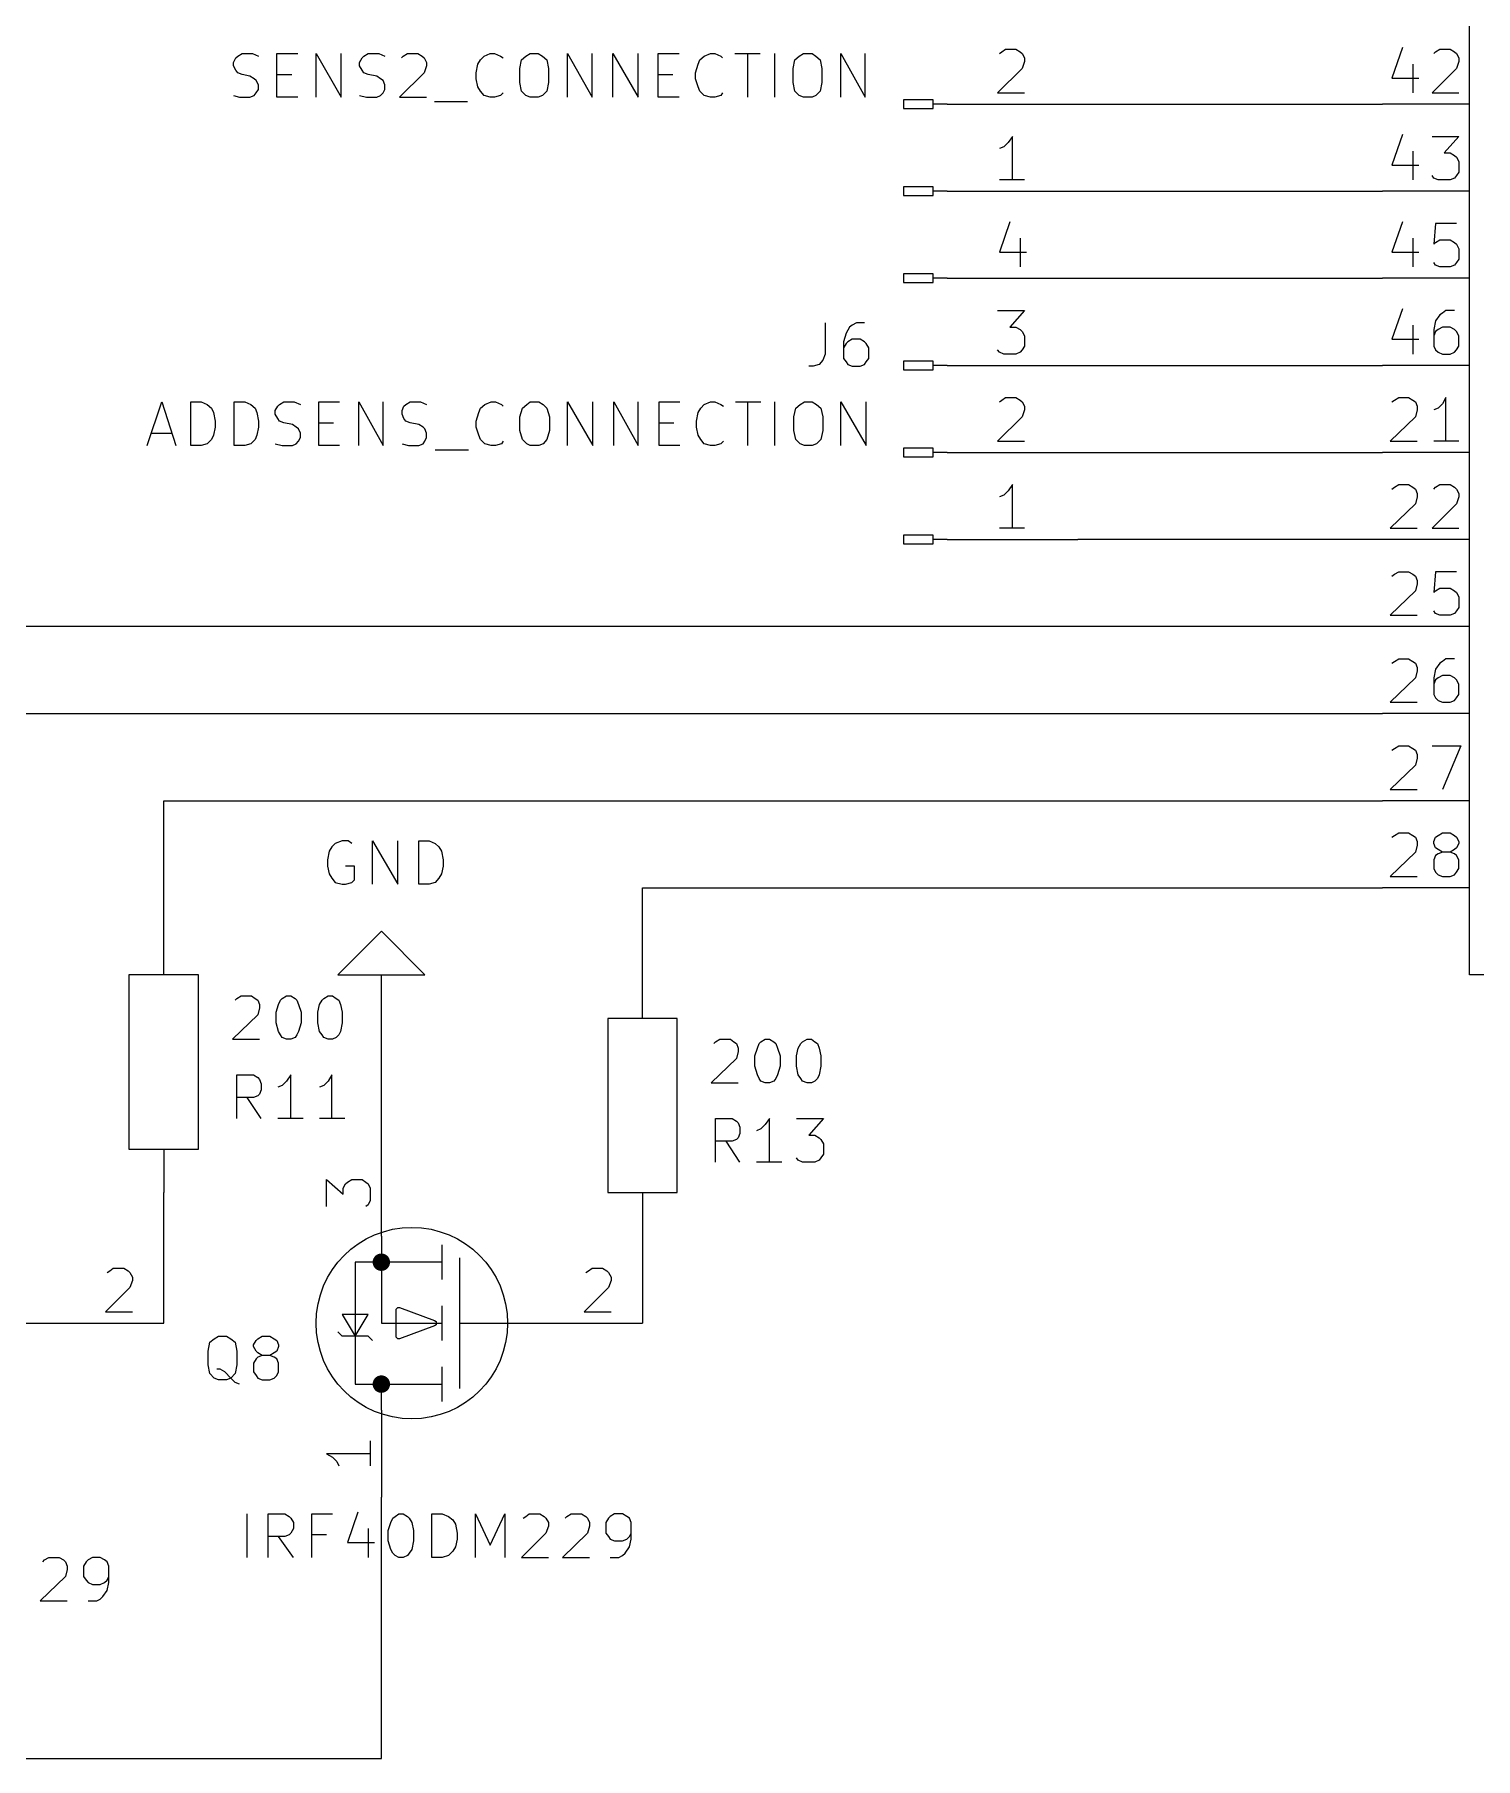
# Model space of a CAD drawing. Extents: x 0.5 to 16.1, y -11.2 to -0.6.
# Drawn here: x 8.151 to 9.807, y -6.4 to -4.42 of the extents above; entities that cross this region are included whole.
import ezdxf

# ---------------------------------------------------------------- set-up
doc = ezdxf.new("R2010")
doc.units = 0
doc.header["$MEASUREMENT"] = 0
for name, color, linetype in [('CYAN2', 4, 'CONTINUOUS'), ('GREEN2', 3, 'CONTINUOUS'), ('LYELLOW', 51, 'CONTINUOUS'), ('RED2', 1, 'CONTINUOUS')]:
    doc.layers.add(name, color=color, linetype=linetype)

msp = doc.modelspace()

# ---------------------------------------------------------------- linework, layer by layer
at = {"layer": 'CYAN2', "linetype": 'CONTINUOUS'}
for p, q in [((8.38, -4.452), (8.383, -4.447)), ((8.38, -4.456), (8.38, -4.452)), ((8.383, -4.447), (8.385, -4.445)), ((8.385, -4.445), (8.39, -4.442)), ((8.39, -4.442), (8.402, -4.442)), ((8.402, -4.442), (8.409, -4.445)), ((8.43, -4.492), (8.43, -4.442)), ((8.43, -4.442), (8.454, -4.442)), ((8.475, -4.492), (8.475, -4.442)), ((8.475, -4.442), (8.504, -4.492)), ((8.504, -4.492), (8.504, -4.442)), ((8.525, -4.452), (8.528, -4.447)), ((8.525, -4.456), (8.525, -4.452)), ((8.528, -4.447), (8.53, -4.445)), ((8.53, -4.445), (8.535, -4.442)), ((8.535, -4.442), (8.547, -4.442)), ((8.547, -4.442), (8.554, -4.445)), ((8.573, -4.447), (8.575, -4.445)), ((8.575, -4.445), (8.58, -4.442)), ((8.58, -4.442), (8.592, -4.442)), ((8.592, -4.442), (8.597, -4.445)), ((8.597, -4.445), (8.599, -4.447)), ((8.599, -4.447), (8.602, -4.452)), ((8.602, -4.452), (8.602, -4.456)), ((8.659, -4.464), (8.661, -4.454)), ((8.661, -4.454), (8.664, -4.449)), ((8.664, -4.449), (8.668, -4.445)), ((8.668, -4.445), (8.675, -4.442)), ((8.675, -4.442), (8.68, -4.442)), ((8.68, -4.442), (8.687, -4.445)), ((8.687, -4.445), (8.69, -4.447)), ((8.709, -4.459), (8.711, -4.449)), ((8.711, -4.449), (8.716, -4.445)), ((8.716, -4.445), (8.721, -4.442)), ((8.721, -4.442), (8.73, -4.442)), ((8.73, -4.442), (8.735, -4.445)), ((8.735, -4.445), (8.74, -4.449)), ((8.74, -4.449), (8.742, -4.459)), ((8.764, -4.492), (8.764, -4.442)), ((8.764, -4.442), (8.792, -4.492)), ((8.792, -4.492), (8.792, -4.442)), ((8.816, -4.492), (8.816, -4.442)), ((8.816, -4.442), (8.845, -4.492)), ((8.845, -4.492), (8.845, -4.442)), ((8.868, -4.492), (8.868, -4.442)), ((8.868, -4.442), (8.892, -4.442)), ((8.911, -4.464), (8.914, -4.454)), ((8.914, -4.454), (8.916, -4.449)), ((8.916, -4.449), (8.921, -4.445)), ((8.921, -4.445), (8.928, -4.442)), ((8.928, -4.442), (8.933, -4.442)), ((8.933, -4.442), (8.94, -4.445)), ((8.94, -4.445), (8.942, -4.447)), ((8.956, -4.442), (8.985, -4.442)), ((8.971, -4.492), (8.971, -4.442)), ((9.002, -4.492), (9.002, -4.442)), ((9.023, -4.459), (9.025, -4.449)), ((9.025, -4.449), (9.03, -4.445)), ((9.03, -4.445), (9.035, -4.442)), ((9.035, -4.442), (9.045, -4.442)), ((9.045, -4.442), (9.049, -4.445)), ((9.049, -4.445), (9.054, -4.449)), ((9.054, -4.449), (9.056, -4.459)), ((9.078, -4.492), (9.078, -4.442)), ((9.078, -4.442), (9.106, -4.492)), ((9.106, -4.492), (9.106, -4.442)), ((8.383, -4.461), (8.38, -4.456)), ((8.385, -4.464), (8.383, -4.461)), ((8.39, -4.466), (8.385, -4.464)), ((8.399, -4.468), (8.39, -4.466)), ((8.404, -4.471), (8.399, -4.468)), ((8.406, -4.473), (8.404, -4.471)), ((8.409, -4.478), (8.406, -4.473)), ((8.43, -4.466), (8.447, -4.466)), ((8.528, -4.461), (8.525, -4.456)), ((8.53, -4.464), (8.528, -4.461)), ((8.535, -4.466), (8.53, -4.464)), ((8.545, -4.468), (8.535, -4.466)), ((8.549, -4.471), (8.545, -4.468)), ((8.552, -4.473), (8.549, -4.471)), ((8.554, -4.478), (8.552, -4.473)), ((8.599, -4.464), (8.571, -4.492)), ((8.602, -4.456), (8.599, -4.464)), ((8.659, -4.471), (8.659, -4.464)), ((8.661, -4.48), (8.659, -4.471)), ((8.709, -4.475), (8.709, -4.459)), ((8.742, -4.459), (8.742, -4.475)), ((8.868, -4.466), (8.885, -4.466)), ((8.911, -4.471), (8.911, -4.464)), ((8.914, -4.48), (8.911, -4.471)), ((9.023, -4.475), (9.023, -4.459)), ((9.056, -4.459), (9.056, -4.475)), ((8.38, -4.49), (8.387, -4.492)), ((8.387, -4.492), (8.399, -4.492)), ((8.399, -4.492), (8.404, -4.49)), ((8.404, -4.49), (8.406, -4.487)), ((8.406, -4.487), (8.409, -4.483)), ((8.409, -4.483), (8.409, -4.478)), ((8.454, -4.492), (8.43, -4.492)), ((8.525, -4.49), (8.533, -4.492)), ((8.533, -4.492), (8.545, -4.492)), ((8.545, -4.492), (8.549, -4.49)), ((8.549, -4.49), (8.552, -4.487)), ((8.552, -4.487), (8.554, -4.483)), ((8.554, -4.483), (8.554, -4.478)), ((8.571, -4.492), (8.602, -4.492)), ((8.664, -4.485), (8.661, -4.48)), ((8.668, -4.49), (8.664, -4.485)), ((8.675, -4.492), (8.668, -4.49)), ((8.68, -4.492), (8.675, -4.492)), ((8.687, -4.49), (8.68, -4.492)), ((8.69, -4.487), (8.687, -4.49)), ((8.711, -4.485), (8.709, -4.475)), ((8.716, -4.49), (8.711, -4.485)), ((8.721, -4.492), (8.716, -4.49)), ((8.73, -4.492), (8.721, -4.492)), ((8.735, -4.49), (8.73, -4.492)), ((8.74, -4.485), (8.735, -4.49)), ((8.742, -4.475), (8.74, -4.485)), ((8.892, -4.492), (8.868, -4.492)), ((8.916, -4.485), (8.914, -4.48)), ((8.921, -4.49), (8.916, -4.485)), ((8.928, -4.492), (8.921, -4.49)), ((8.933, -4.492), (8.928, -4.492)), ((8.94, -4.49), (8.933, -4.492)), ((8.942, -4.487), (8.94, -4.49)), ((9.025, -4.485), (9.023, -4.475)), ((9.03, -4.49), (9.025, -4.485)), ((9.035, -4.492), (9.03, -4.49)), ((9.045, -4.492), (9.035, -4.492)), ((9.049, -4.49), (9.045, -4.492)), ((9.054, -4.485), (9.049, -4.49)), ((9.056, -4.475), (9.054, -4.485)), ((8.611, -4.497), (8.649, -4.497)), ((9.06, -4.751), (9.06, -4.787)), ((9.096, -4.751), (9.091, -4.754)), ((9.105, -4.751), (9.096, -4.751)), ((9.084, -4.763), (9.081, -4.773)), ((9.088, -4.756), (9.084, -4.763)), ((9.091, -4.77), (9.086, -4.773)), ((9.091, -4.754), (9.088, -4.756)), ((9.1, -4.77), (9.091, -4.77)), ((9.105, -4.773), (9.1, -4.77)), ((9.06, -4.787), (9.057, -4.794)), ((9.081, -4.773), (9.081, -4.792)), ((9.084, -4.775), (9.081, -4.78)), ((9.086, -4.773), (9.084, -4.775)), ((9.107, -4.775), (9.105, -4.773)), ((9.11, -4.78), (9.107, -4.775)), ((9.11, -4.792), (9.11, -4.78)), ((9.046, -4.801), (9.041, -4.801)), ((9.053, -4.799), (9.046, -4.801)), ((9.057, -4.794), (9.053, -4.799)), ((9.081, -4.792), (9.084, -4.796)), ((9.084, -4.796), (9.086, -4.799)), ((9.086, -4.799), (9.091, -4.801)), ((9.091, -4.801), (9.1, -4.801)), ((9.1, -4.801), (9.105, -4.799)), ((9.105, -4.799), (9.107, -4.796)), ((9.107, -4.796), (9.11, -4.792)), ((8.281, -4.892), (8.298, -4.842)), ((8.298, -4.842), (8.314, -4.892)), ((8.331, -4.892), (8.331, -4.842)), ((8.331, -4.842), (8.343, -4.842)), ((8.343, -4.842), (8.35, -4.845)), ((8.35, -4.845), (8.355, -4.849)), ((8.355, -4.849), (8.357, -4.854)), ((8.381, -4.892), (8.381, -4.842)), ((8.381, -4.842), (8.393, -4.842)), ((8.393, -4.842), (8.4, -4.845)), ((8.4, -4.845), (8.405, -4.849)), ((8.405, -4.849), (8.407, -4.854)), ((8.428, -4.852), (8.431, -4.847)), ((8.431, -4.847), (8.433, -4.845)), ((8.433, -4.845), (8.438, -4.842)), ((8.438, -4.842), (8.45, -4.842)), ((8.45, -4.842), (8.457, -4.845)), ((8.478, -4.892), (8.478, -4.842)), ((8.478, -4.842), (8.502, -4.842)), ((8.524, -4.892), (8.524, -4.842)), ((8.524, -4.842), (8.552, -4.892)), ((8.552, -4.892), (8.552, -4.842)), ((8.574, -4.852), (8.576, -4.847)), ((8.576, -4.847), (8.578, -4.845)), ((8.578, -4.845), (8.583, -4.842)), ((8.583, -4.842), (8.595, -4.842)), ((8.595, -4.842), (8.602, -4.845)), ((8.662, -4.854), (8.664, -4.849)), ((8.664, -4.849), (8.669, -4.845)), ((8.669, -4.845), (8.676, -4.842)), ((8.676, -4.842), (8.681, -4.842)), ((8.681, -4.842), (8.688, -4.845)), ((8.688, -4.845), (8.69, -4.847)), ((8.709, -4.859), (8.712, -4.849)), ((8.712, -4.849), (8.717, -4.845)), ((8.717, -4.845), (8.721, -4.842)), ((8.721, -4.842), (8.731, -4.842)), ((8.731, -4.842), (8.736, -4.845)), ((8.736, -4.845), (8.74, -4.849)), ((8.74, -4.849), (8.743, -4.859)), ((8.764, -4.892), (8.764, -4.842)), ((8.764, -4.842), (8.793, -4.892)), ((8.793, -4.892), (8.793, -4.842)), ((8.817, -4.892), (8.817, -4.842)), ((8.817, -4.842), (8.845, -4.892)), ((8.845, -4.892), (8.845, -4.842)), ((8.869, -4.892), (8.869, -4.842)), ((8.869, -4.842), (8.893, -4.842)), ((8.914, -4.854), (8.917, -4.849)), ((8.917, -4.849), (8.921, -4.845)), ((8.921, -4.845), (8.928, -4.842)), ((8.928, -4.842), (8.933, -4.842)), ((8.933, -4.842), (8.94, -4.845)), ((8.94, -4.845), (8.943, -4.847)), ((8.957, -4.842), (8.986, -4.842)), ((8.971, -4.892), (8.971, -4.842)), ((9.002, -4.892), (9.002, -4.842)), ((9.024, -4.859), (9.026, -4.849)), ((9.026, -4.849), (9.031, -4.845)), ((9.031, -4.845), (9.036, -4.842)), ((9.036, -4.842), (9.045, -4.842)), ((9.045, -4.842), (9.05, -4.845)), ((9.05, -4.845), (9.055, -4.849)), ((9.055, -4.849), (9.057, -4.859)), ((9.078, -4.892), (9.078, -4.842)), ((9.078, -4.842), (9.107, -4.892)), ((9.107, -4.892), (9.107, -4.842)), ((8.357, -4.854), (8.359, -4.864)), ((8.359, -4.864), (8.359, -4.871)), ((8.407, -4.854), (8.409, -4.864)), ((8.409, -4.864), (8.409, -4.871)), ((8.428, -4.856), (8.428, -4.852)), ((8.431, -4.861), (8.428, -4.856)), ((8.433, -4.864), (8.431, -4.861)), ((8.438, -4.866), (8.433, -4.864)), ((8.448, -4.868), (8.438, -4.866)), ((8.452, -4.871), (8.448, -4.868)), ((8.478, -4.866), (8.495, -4.866)), ((8.574, -4.856), (8.574, -4.852)), ((8.576, -4.861), (8.574, -4.856)), ((8.578, -4.864), (8.576, -4.861)), ((8.583, -4.866), (8.578, -4.864)), ((8.593, -4.868), (8.583, -4.866)), ((8.598, -4.871), (8.593, -4.868)), ((8.659, -4.864), (8.662, -4.854)), ((8.659, -4.871), (8.659, -4.864)), ((8.709, -4.875), (8.709, -4.859)), ((8.743, -4.859), (8.743, -4.875)), ((8.869, -4.866), (8.886, -4.866)), ((8.912, -4.864), (8.914, -4.854)), ((8.912, -4.871), (8.912, -4.864)), ((9.024, -4.875), (9.024, -4.859)), ((9.057, -4.859), (9.057, -4.875)), ((8.286, -4.878), (8.309, -4.878)), ((8.35, -4.89), (8.343, -4.892)), ((8.355, -4.885), (8.35, -4.89)), ((8.357, -4.88), (8.355, -4.885)), ((8.359, -4.871), (8.357, -4.88)), ((8.4, -4.89), (8.393, -4.892)), ((8.405, -4.885), (8.4, -4.89)), ((8.407, -4.88), (8.405, -4.885)), ((8.409, -4.871), (8.407, -4.88)), ((8.428, -4.89), (8.436, -4.892)), ((8.448, -4.892), (8.452, -4.89)), ((8.455, -4.873), (8.452, -4.871)), ((8.452, -4.89), (8.455, -4.887)), ((8.457, -4.878), (8.455, -4.873)), ((8.455, -4.887), (8.457, -4.883)), ((8.457, -4.883), (8.457, -4.878)), ((8.574, -4.89), (8.581, -4.892)), ((8.593, -4.892), (8.598, -4.89)), ((8.6, -4.873), (8.598, -4.871)), ((8.598, -4.89), (8.6, -4.887)), ((8.602, -4.878), (8.6, -4.873)), ((8.6, -4.887), (8.602, -4.883)), ((8.602, -4.883), (8.602, -4.878)), ((8.662, -4.88), (8.659, -4.871)), ((8.664, -4.885), (8.662, -4.88)), ((8.669, -4.89), (8.664, -4.885)), ((8.676, -4.892), (8.669, -4.89)), ((8.688, -4.89), (8.681, -4.892)), ((8.69, -4.887), (8.688, -4.89)), ((8.712, -4.885), (8.709, -4.875)), ((8.717, -4.89), (8.712, -4.885)), ((8.721, -4.892), (8.717, -4.89)), ((8.736, -4.89), (8.731, -4.892)), ((8.74, -4.885), (8.736, -4.89)), ((8.743, -4.875), (8.74, -4.885)), ((8.914, -4.88), (8.912, -4.871)), ((8.917, -4.885), (8.914, -4.88)), ((8.921, -4.89), (8.917, -4.885)), ((8.928, -4.892), (8.921, -4.89)), ((8.94, -4.89), (8.933, -4.892)), ((8.943, -4.887), (8.94, -4.89)), ((9.026, -4.885), (9.024, -4.875)), ((9.031, -4.89), (9.026, -4.885)), ((9.036, -4.892), (9.031, -4.89)), ((9.05, -4.89), (9.045, -4.892)), ((9.055, -4.885), (9.05, -4.89)), ((9.057, -4.875), (9.055, -4.885)), ((8.343, -4.892), (8.331, -4.892)), ((8.393, -4.892), (8.381, -4.892)), ((8.436, -4.892), (8.448, -4.892)), ((8.502, -4.892), (8.478, -4.892)), ((8.581, -4.892), (8.593, -4.892)), ((8.612, -4.897), (8.65, -4.897)), ((8.681, -4.892), (8.676, -4.892)), ((8.731, -4.892), (8.721, -4.892)), ((8.893, -4.892), (8.869, -4.892)), ((8.933, -4.892), (8.928, -4.892)), ((9.045, -4.892), (9.036, -4.892)), ((8.505, -5.346), (8.497, -5.349)), ((8.512, -5.346), (8.505, -5.346)), ((8.516, -5.349), (8.512, -5.346)), ((8.54, -5.396), (8.54, -5.346)), ((8.54, -5.346), (8.569, -5.396)), ((8.569, -5.396), (8.569, -5.346)), ((8.593, -5.396), (8.593, -5.346)), ((8.593, -5.346), (8.605, -5.346)), ((8.605, -5.346), (8.612, -5.349)), ((8.49, -5.358), (8.488, -5.368)), ((8.493, -5.353), (8.49, -5.358)), ((8.497, -5.349), (8.493, -5.353)), ((8.612, -5.349), (8.616, -5.353)), ((8.616, -5.353), (8.619, -5.358)), ((8.619, -5.358), (8.621, -5.368)), ((8.488, -5.368), (8.488, -5.375)), ((8.488, -5.375), (8.49, -5.384)), ((8.49, -5.384), (8.493, -5.389)), ((8.519, -5.375), (8.509, -5.375)), ((8.519, -5.391), (8.519, -5.375)), ((8.619, -5.384), (8.616, -5.389)), ((8.621, -5.375), (8.619, -5.384)), ((8.621, -5.368), (8.621, -5.375)), ((8.493, -5.389), (8.497, -5.394)), ((8.497, -5.394), (8.505, -5.396)), ((8.505, -5.396), (8.509, -5.396)), ((8.509, -5.396), (8.516, -5.394)), ((8.516, -5.394), (8.519, -5.391)), ((8.605, -5.396), (8.593, -5.396)), ((8.612, -5.394), (8.605, -5.396)), ((8.616, -5.389), (8.612, -5.394)), ((8.384, -5.527), (8.389, -5.524)), ((8.389, -5.524), (8.401, -5.524)), ((8.401, -5.524), (8.405, -5.527)), ((8.436, -5.527), (8.441, -5.524)), ((8.441, -5.524), (8.446, -5.524)), ((8.446, -5.524), (8.451, -5.527)), ((8.484, -5.527), (8.489, -5.524)), ((8.489, -5.524), (8.494, -5.524)), ((8.494, -5.524), (8.498, -5.527)), ((8.382, -5.529), (8.384, -5.527)), ((8.405, -5.527), (8.408, -5.529)), ((8.408, -5.529), (8.41, -5.534)), ((8.41, -5.538), (8.408, -5.546)), ((8.41, -5.534), (8.41, -5.538)), ((8.429, -5.543), (8.432, -5.534)), ((8.429, -5.555), (8.429, -5.543)), ((8.432, -5.534), (8.434, -5.529)), ((8.434, -5.529), (8.436, -5.527)), ((8.451, -5.527), (8.453, -5.529)), ((8.453, -5.529), (8.455, -5.534)), ((8.455, -5.534), (8.458, -5.543)), ((8.458, -5.543), (8.458, -5.555)), ((8.477, -5.543), (8.479, -5.534)), ((8.477, -5.555), (8.477, -5.543)), ((8.479, -5.534), (8.482, -5.529)), ((8.482, -5.529), (8.484, -5.527)), ((8.498, -5.527), (8.501, -5.529)), ((8.501, -5.529), (8.503, -5.534)), ((8.503, -5.534), (8.505, -5.543)), ((8.505, -5.543), (8.505, -5.555)), ((8.408, -5.546), (8.379, -5.574)), ((8.432, -5.565), (8.429, -5.555)), ((8.458, -5.555), (8.455, -5.565)), ((8.479, -5.565), (8.477, -5.555)), ((8.505, -5.555), (8.503, -5.565)), ((8.379, -5.574), (8.41, -5.574)), ((8.434, -5.569), (8.432, -5.565)), ((8.436, -5.572), (8.434, -5.569)), ((8.441, -5.574), (8.436, -5.572)), ((8.446, -5.574), (8.441, -5.574)), ((8.451, -5.572), (8.446, -5.574)), ((8.453, -5.569), (8.451, -5.572)), ((8.455, -5.565), (8.453, -5.569)), ((8.482, -5.569), (8.479, -5.565)), ((8.484, -5.572), (8.482, -5.569)), ((8.489, -5.574), (8.484, -5.572)), ((8.494, -5.574), (8.489, -5.574)), ((8.498, -5.572), (8.494, -5.574)), ((8.501, -5.569), (8.498, -5.572)), ((8.503, -5.565), (8.501, -5.569)), ((8.932, -5.579), (8.934, -5.577)), ((8.934, -5.577), (8.939, -5.574)), ((8.939, -5.574), (8.951, -5.574)), ((8.951, -5.574), (8.955, -5.577)), ((8.955, -5.577), (8.958, -5.579)), ((8.958, -5.579), (8.96, -5.584)), ((8.982, -5.584), (8.984, -5.579)), ((8.984, -5.579), (8.986, -5.577)), ((8.986, -5.577), (8.991, -5.574)), ((8.991, -5.574), (8.996, -5.574)), ((8.996, -5.574), (9.001, -5.577)), ((9.001, -5.577), (9.003, -5.579)), ((9.003, -5.579), (9.005, -5.584)), ((9.029, -5.584), (9.032, -5.579)), ((9.032, -5.579), (9.034, -5.577)), ((9.034, -5.577), (9.039, -5.574)), ((9.039, -5.574), (9.044, -5.574)), ((9.044, -5.574), (9.048, -5.577)), ((9.048, -5.577), (9.051, -5.579)), ((9.051, -5.579), (9.053, -5.584)), ((8.958, -5.596), (8.929, -5.624)), ((8.96, -5.588), (8.958, -5.596)), ((8.96, -5.584), (8.96, -5.588)), ((8.979, -5.593), (8.982, -5.584)), ((8.979, -5.605), (8.979, -5.593)), ((9.005, -5.584), (9.008, -5.593)), ((9.008, -5.593), (9.008, -5.605)), ((9.027, -5.593), (9.029, -5.584)), ((9.027, -5.605), (9.027, -5.593)), ((9.053, -5.584), (9.055, -5.593)), ((9.055, -5.593), (9.055, -5.605)), ((8.384, -5.665), (8.384, -5.615)), ((8.384, -5.615), (8.403, -5.615)), ((8.403, -5.615), (8.408, -5.618)), ((8.408, -5.618), (8.41, -5.62)), ((8.41, -5.62), (8.412, -5.625)), ((8.441, -5.622), (8.436, -5.627)), ((8.446, -5.615), (8.441, -5.622)), ((8.446, -5.665), (8.446, -5.615)), ((8.489, -5.622), (8.484, -5.627)), ((8.493, -5.615), (8.489, -5.622)), ((8.493, -5.665), (8.493, -5.615)), ((8.982, -5.615), (8.979, -5.605)), ((8.984, -5.619), (8.982, -5.615)), ((8.986, -5.622), (8.984, -5.619)), ((8.991, -5.624), (8.986, -5.622)), ((9.001, -5.622), (8.996, -5.624)), ((9.003, -5.619), (9.001, -5.622)), ((9.005, -5.615), (9.003, -5.619)), ((9.008, -5.605), (9.005, -5.615)), ((9.029, -5.615), (9.027, -5.605)), ((9.032, -5.619), (9.029, -5.615)), ((9.034, -5.622), (9.032, -5.619)), ((9.039, -5.624), (9.034, -5.622)), ((9.048, -5.622), (9.044, -5.624)), ((9.051, -5.619), (9.048, -5.622)), ((9.053, -5.615), (9.051, -5.619)), ((9.055, -5.605), (9.053, -5.615)), ((8.403, -5.641), (8.384, -5.641)), ((8.412, -5.665), (8.396, -5.641)), ((8.408, -5.639), (8.403, -5.641)), ((8.41, -5.637), (8.408, -5.639)), ((8.412, -5.632), (8.41, -5.637)), ((8.412, -5.625), (8.412, -5.632)), ((8.436, -5.627), (8.431, -5.629)), ((8.484, -5.627), (8.479, -5.629)), ((8.929, -5.624), (8.96, -5.624)), ((8.996, -5.624), (8.991, -5.624)), ((9.044, -5.624), (9.039, -5.624)), ((8.46, -5.665), (8.431, -5.665)), ((8.508, -5.665), (8.479, -5.665)), ((8.934, -5.715), (8.934, -5.665)), ((8.934, -5.665), (8.953, -5.665)), ((8.953, -5.665), (8.958, -5.668)), ((8.958, -5.668), (8.96, -5.67)), ((8.96, -5.67), (8.962, -5.675)), ((8.962, -5.682), (8.96, -5.687)), ((8.962, -5.675), (8.962, -5.682)), ((8.986, -5.677), (8.981, -5.679)), ((8.991, -5.672), (8.986, -5.677)), ((8.996, -5.665), (8.991, -5.672)), ((8.996, -5.715), (8.996, -5.665)), ((9.027, -5.665), (9.058, -5.665)), ((9.058, -5.665), (9.041, -5.684)), ((8.953, -5.691), (8.934, -5.691)), ((8.962, -5.715), (8.946, -5.691)), ((8.958, -5.689), (8.953, -5.691)), ((8.96, -5.687), (8.958, -5.689)), ((9.041, -5.684), (9.048, -5.684)), ((9.048, -5.684), (9.053, -5.687)), ((9.053, -5.687), (9.055, -5.689)), ((9.055, -5.689), (9.058, -5.694)), ((9.058, -5.694), (9.058, -5.706)), ((9.01, -5.715), (8.981, -5.715)), ((9.029, -5.713), (9.027, -5.71)), ((9.034, -5.715), (9.029, -5.713)), ((9.048, -5.715), (9.034, -5.715)), ((9.053, -5.713), (9.048, -5.715)), ((9.055, -5.71), (9.053, -5.713)), ((9.058, -5.706), (9.055, -5.71)), ((8.353, -5.922), (8.358, -5.918)), ((8.358, -5.918), (8.363, -5.915)), ((8.363, -5.915), (8.372, -5.915)), ((8.372, -5.915), (8.377, -5.918)), ((8.377, -5.918), (8.382, -5.922)), ((8.403, -5.925), (8.406, -5.92)), ((8.406, -5.92), (8.408, -5.918)), ((8.408, -5.918), (8.413, -5.915)), ((8.413, -5.915), (8.422, -5.915)), ((8.422, -5.915), (8.427, -5.918)), ((8.427, -5.918), (8.43, -5.92)), ((8.43, -5.92), (8.432, -5.925)), ((8.351, -5.932), (8.353, -5.922)), ((8.351, -5.948), (8.351, -5.932)), ((8.382, -5.922), (8.384, -5.932)), ((8.384, -5.932), (8.384, -5.948)), ((8.403, -5.927), (8.403, -5.925)), ((8.406, -5.932), (8.403, -5.927)), ((8.408, -5.934), (8.406, -5.932)), ((8.408, -5.939), (8.406, -5.941)), ((8.413, -5.937), (8.408, -5.934)), ((8.413, -5.937), (8.408, -5.939)), ((8.422, -5.937), (8.413, -5.937)), ((8.427, -5.934), (8.422, -5.937)), ((8.427, -5.939), (8.422, -5.937)), ((8.43, -5.932), (8.427, -5.934)), ((8.43, -5.941), (8.427, -5.939)), ((8.432, -5.927), (8.43, -5.932)), ((8.432, -5.925), (8.432, -5.927)), ((8.353, -5.958), (8.351, -5.948)), ((8.358, -5.963), (8.353, -5.958)), ((8.365, -5.953), (8.361, -5.953)), ((8.37, -5.956), (8.365, -5.953)), ((8.377, -5.963), (8.37, -5.956)), ((8.382, -5.958), (8.377, -5.963)), ((8.384, -5.948), (8.382, -5.958)), ((8.406, -5.941), (8.403, -5.946)), ((8.403, -5.946), (8.403, -5.956)), ((8.403, -5.956), (8.406, -5.96)), ((8.432, -5.946), (8.43, -5.941)), ((8.43, -5.96), (8.432, -5.956)), ((8.432, -5.956), (8.432, -5.946)), ((8.363, -5.965), (8.358, -5.963)), ((8.372, -5.965), (8.363, -5.965)), ((8.377, -5.963), (8.372, -5.965)), ((8.382, -5.968), (8.377, -5.963)), ((8.387, -5.97), (8.382, -5.968)), ((8.406, -5.96), (8.408, -5.963)), ((8.408, -5.963), (8.413, -5.965)), ((8.413, -5.965), (8.422, -5.965)), ((8.422, -5.965), (8.427, -5.963)), ((8.427, -5.963), (8.43, -5.96)), ((8.523, -6.117), (8.511, -6.152)), ((8.396, -6.169), (8.396, -6.119)), ((8.42, -6.169), (8.42, -6.119)), ((8.42, -6.119), (8.439, -6.119)), ((8.439, -6.119), (8.444, -6.122)), ((8.444, -6.122), (8.446, -6.124)), ((8.446, -6.124), (8.449, -6.129)), ((8.449, -6.136), (8.446, -6.141)), ((8.449, -6.129), (8.449, -6.136)), ((8.47, -6.169), (8.47, -6.119)), ((8.47, -6.119), (8.494, -6.119)), ((8.535, -6.136), (8.535, -6.169)), ((8.558, -6.138), (8.561, -6.129)), ((8.558, -6.15), (8.558, -6.138)), ((8.561, -6.129), (8.563, -6.124)), ((8.563, -6.124), (8.566, -6.122)), ((8.566, -6.122), (8.57, -6.119)), ((8.57, -6.119), (8.575, -6.119)), ((8.575, -6.119), (8.58, -6.122)), ((8.58, -6.122), (8.582, -6.124)), ((8.582, -6.124), (8.585, -6.129)), ((8.585, -6.129), (8.587, -6.138)), ((8.587, -6.138), (8.587, -6.15)), ((8.608, -6.169), (8.608, -6.119)), ((8.608, -6.119), (8.62, -6.119)), ((8.62, -6.119), (8.627, -6.122)), ((8.627, -6.122), (8.632, -6.126)), ((8.632, -6.126), (8.635, -6.131)), ((8.635, -6.131), (8.637, -6.141)), ((8.658, -6.169), (8.658, -6.119)), ((8.658, -6.119), (8.675, -6.155)), ((8.675, -6.155), (8.692, -6.119)), ((8.692, -6.119), (8.692, -6.169)), ((8.713, -6.124), (8.716, -6.122)), ((8.716, -6.122), (8.72, -6.119)), ((8.72, -6.119), (8.732, -6.119)), ((8.732, -6.119), (8.737, -6.122)), ((8.737, -6.122), (8.739, -6.124)), ((8.739, -6.124), (8.742, -6.129)), ((8.742, -6.133), (8.739, -6.141)), ((8.742, -6.129), (8.742, -6.133)), ((8.761, -6.124), (8.763, -6.122)), ((8.763, -6.122), (8.768, -6.119)), ((8.768, -6.119), (8.78, -6.119)), ((8.78, -6.119), (8.785, -6.122)), ((8.785, -6.122), (8.787, -6.124)), ((8.787, -6.124), (8.789, -6.129)), ((8.789, -6.133), (8.787, -6.141)), ((8.789, -6.129), (8.789, -6.133)), ((8.811, -6.124), (8.808, -6.129)), ((8.808, -6.129), (8.808, -6.141)), ((8.813, -6.122), (8.811, -6.124)), ((8.818, -6.119), (8.813, -6.122)), ((8.827, -6.119), (8.818, -6.119)), ((8.832, -6.122), (8.827, -6.119)), ((8.835, -6.124), (8.832, -6.122)), ((8.837, -6.129), (8.835, -6.124)), ((8.837, -6.148), (8.837, -6.129)), ((8.439, -6.145), (8.42, -6.145)), ((8.449, -6.169), (8.432, -6.145)), ((8.444, -6.143), (8.439, -6.145)), ((8.446, -6.141), (8.444, -6.143)), ((8.487, -6.143), (8.47, -6.143)), ((8.511, -6.152), (8.542, -6.152)), ((8.561, -6.16), (8.558, -6.15)), ((8.587, -6.15), (8.585, -6.16)), ((8.635, -6.157), (8.632, -6.162)), ((8.637, -6.148), (8.635, -6.157)), ((8.637, -6.141), (8.637, -6.148)), ((8.739, -6.141), (8.711, -6.169)), ((8.787, -6.141), (8.758, -6.169)), ((8.808, -6.141), (8.811, -6.145)), ((8.811, -6.145), (8.813, -6.148)), ((8.813, -6.148), (8.818, -6.15)), ((8.818, -6.15), (8.827, -6.15)), ((8.827, -6.15), (8.832, -6.148)), ((8.83, -6.164), (8.835, -6.157)), ((8.832, -6.148), (8.835, -6.145)), ((8.835, -6.145), (8.837, -6.141)), ((8.835, -6.157), (8.837, -6.148)), ((8.161, -6.174), (8.163, -6.172)), ((8.163, -6.172), (8.168, -6.169)), ((8.168, -6.169), (8.18, -6.169)), ((8.18, -6.169), (8.185, -6.172)), ((8.185, -6.172), (8.187, -6.174)), ((8.187, -6.174), (8.189, -6.179)), ((8.211, -6.174), (8.208, -6.179)), ((8.213, -6.172), (8.211, -6.174)), ((8.218, -6.169), (8.213, -6.172)), ((8.227, -6.169), (8.218, -6.169)), ((8.232, -6.172), (8.227, -6.169)), ((8.235, -6.174), (8.232, -6.172)), ((8.237, -6.179), (8.235, -6.174)), ((8.563, -6.164), (8.561, -6.16)), ((8.566, -6.167), (8.563, -6.164)), ((8.57, -6.169), (8.566, -6.167)), ((8.575, -6.169), (8.57, -6.169)), ((8.58, -6.167), (8.575, -6.169)), ((8.582, -6.164), (8.58, -6.167)), ((8.585, -6.16), (8.582, -6.164)), ((8.62, -6.169), (8.608, -6.169)), ((8.627, -6.167), (8.62, -6.169)), ((8.632, -6.162), (8.627, -6.167)), ((8.711, -6.169), (8.742, -6.169)), ((8.758, -6.169), (8.789, -6.169)), ((8.813, -6.169), (8.823, -6.169)), ((8.823, -6.169), (8.827, -6.167)), ((8.827, -6.167), (8.83, -6.164)), ((8.187, -6.191), (8.158, -6.219)), ((8.189, -6.183), (8.187, -6.191)), ((8.189, -6.179), (8.189, -6.183)), ((8.208, -6.179), (8.208, -6.191)), ((8.208, -6.191), (8.211, -6.195)), ((8.211, -6.195), (8.213, -6.198)), ((8.232, -6.198), (8.235, -6.195)), ((8.235, -6.195), (8.237, -6.191)), ((8.237, -6.198), (8.237, -6.179)), ((8.213, -6.198), (8.218, -6.2)), ((8.218, -6.2), (8.227, -6.2)), ((8.223, -6.219), (8.227, -6.217)), ((8.227, -6.2), (8.232, -6.198)), ((8.227, -6.217), (8.23, -6.214)), ((8.23, -6.214), (8.235, -6.207)), ((8.235, -6.207), (8.237, -6.198)), ((8.158, -6.219), (8.189, -6.219)), ((8.213, -6.219), (8.223, -6.219))]:
    msp.add_line(p, q, dxfattribs=at)
at = {"layer": 'GREEN2', "linetype": 'CONTINUOUS'}
for p, q in [((9.35, -4.5), (9.7, -4.5)), ((9.35, -4.6), (9.7, -4.6)), ((9.35, -4.7), (9.7, -4.7)), ((9.35, -4.8), (9.7, -4.8)), ((9.35, -4.9), (9.7, -4.9)), ((9.7, -5), (9.35, -5)), ((9.7, -5.1), (7.05, -5.1)), ((7.7, -5.2), (9.7, -5.2)), ((8.3, -5.3), (9.7, -5.3)), ((8.3, -5.45), (8.3, -5.3)), ((8.85, -5.4), (9.7, -5.4)), ((8.85, -5.5), (8.85, -5.4)), ((8.55, -5.7), (8.55, -5.55)), ((8.3, -5.9), (8.3, -5.75)), ((8.85, -5.8), (8.85, -5.9)), ((8.55, -6.4), (8.55, -6.1)), ((6.85, -6.4), (8.55, -6.4))]:
    msp.add_line(p, q, dxfattribs=at)
at = {"layer": 'LYELLOW', "linetype": 'CONTINUOUS'}
for p, q in [((9.8, -5.5), (9.8, -2.6)), ((10.8, -5.5), (9.8, -5.5))]:
    msp.add_line(p, q, dxfattribs=at)
at = {"layer": 'RED2', "linetype": 'CONTINUOUS'}
for p, q in [((9.8, -5.5), (9.8, -2.6)), ((9.8, -5.5), (9.8, -2.6)), ((9.723, -4.435), (9.711, -4.47)), ((9.26, -4.442), (9.263, -4.44)), ((9.263, -4.44), (9.267, -4.437)), ((9.267, -4.437), (9.279, -4.437)), ((9.279, -4.437), (9.284, -4.44)), ((9.284, -4.44), (9.286, -4.442)), ((9.286, -4.442), (9.289, -4.447)), ((9.289, -4.451), (9.286, -4.459)), ((9.289, -4.447), (9.289, -4.451)), ((9.735, -4.454), (9.735, -4.487)), ((9.759, -4.442), (9.761, -4.44)), ((9.761, -4.44), (9.766, -4.437)), ((9.766, -4.437), (9.778, -4.437)), ((9.778, -4.437), (9.783, -4.44)), ((9.783, -4.44), (9.785, -4.442)), ((9.785, -4.442), (9.788, -4.447)), ((9.788, -4.451), (9.785, -4.459)), ((9.788, -4.447), (9.788, -4.451)), ((9.286, -4.459), (9.258, -4.487)), ((9.711, -4.47), (9.742, -4.47)), ((9.785, -4.459), (9.757, -4.487)), ((9.258, -4.487), (9.289, -4.487)), ((9.757, -4.487), (9.788, -4.487)), ((9.184, -4.495), (9.15, -4.495)), ((9.15, -4.495), (9.15, -4.505)), ((9.15, -4.505), (9.184, -4.505)), ((9.184, -4.505), (9.184, -4.495)), ((9.2, -4.5), (9.184, -4.5)), ((9.2, -4.5), (9.35, -4.5)), ((9.8, -4.5), (9.7, -4.5)), ((9.265, -4.549), (9.26, -4.551)), ((9.27, -4.544), (9.265, -4.549)), ((9.275, -4.537), (9.27, -4.544)), ((9.275, -4.587), (9.275, -4.537)), ((9.723, -4.535), (9.711, -4.57)), ((9.735, -4.554), (9.735, -4.587)), ((9.757, -4.537), (9.788, -4.537)), ((9.788, -4.537), (9.771, -4.556)), ((9.711, -4.57), (9.742, -4.57)), ((9.771, -4.556), (9.778, -4.556)), ((9.778, -4.556), (9.783, -4.559)), ((9.783, -4.559), (9.785, -4.561)), ((9.785, -4.561), (9.788, -4.566)), ((9.788, -4.566), (9.788, -4.578)), ((9.289, -4.587), (9.26, -4.587)), ((9.759, -4.585), (9.757, -4.582)), ((9.764, -4.587), (9.759, -4.585)), ((9.778, -4.587), (9.764, -4.587)), ((9.783, -4.585), (9.778, -4.587)), ((9.785, -4.582), (9.783, -4.585)), ((9.788, -4.578), (9.785, -4.582)), ((9.184, -4.595), (9.15, -4.595)), ((9.15, -4.595), (9.15, -4.605)), ((9.15, -4.605), (9.184, -4.605)), ((9.184, -4.605), (9.184, -4.595)), ((9.2, -4.6), (9.184, -4.6)), ((9.2, -4.6), (9.35, -4.6)), ((9.8, -4.6), (9.7, -4.6)), ((9.272, -4.635), (9.26, -4.67)), ((9.723, -4.635), (9.711, -4.67)), ((9.761, -4.637), (9.759, -4.661)), ((9.785, -4.637), (9.761, -4.637)), ((9.26, -4.67), (9.291, -4.67)), ((9.284, -4.654), (9.284, -4.687)), ((9.711, -4.67), (9.742, -4.67)), ((9.735, -4.654), (9.735, -4.687)), ((9.759, -4.661), (9.761, -4.659)), ((9.761, -4.659), (9.766, -4.656)), ((9.766, -4.656), (9.778, -4.656)), ((9.778, -4.656), (9.783, -4.659)), ((9.783, -4.659), (9.785, -4.661)), ((9.785, -4.661), (9.788, -4.666)), ((9.788, -4.666), (9.788, -4.678)), ((9.761, -4.685), (9.759, -4.682)), ((9.766, -4.687), (9.761, -4.685)), ((9.778, -4.687), (9.766, -4.687)), ((9.783, -4.685), (9.778, -4.687)), ((9.785, -4.682), (9.783, -4.685)), ((9.788, -4.678), (9.785, -4.682)), ((9.184, -4.695), (9.15, -4.695)), ((9.15, -4.695), (9.15, -4.705)), ((9.15, -4.705), (9.184, -4.705)), ((9.184, -4.705), (9.184, -4.695)), ((9.2, -4.7), (9.184, -4.7)), ((9.2, -4.7), (9.35, -4.7)), ((9.8, -4.7), (9.7, -4.7)), ((9.258, -4.737), (9.289, -4.737)), ((9.289, -4.737), (9.272, -4.756)), ((9.723, -4.735), (9.711, -4.77)), ((9.761, -4.749), (9.759, -4.759)), ((9.766, -4.742), (9.761, -4.749)), ((9.769, -4.74), (9.766, -4.742)), ((9.773, -4.737), (9.769, -4.74)), ((9.783, -4.737), (9.773, -4.737)), ((9.272, -4.756), (9.279, -4.756)), ((9.279, -4.756), (9.284, -4.759)), ((9.284, -4.759), (9.286, -4.761)), ((9.286, -4.761), (9.289, -4.766)), ((9.289, -4.766), (9.289, -4.778)), ((9.711, -4.77), (9.742, -4.77)), ((9.735, -4.754), (9.735, -4.787)), ((9.759, -4.759), (9.759, -4.778)), ((9.761, -4.761), (9.759, -4.766)), ((9.764, -4.759), (9.761, -4.761)), ((9.769, -4.756), (9.764, -4.759)), ((9.778, -4.756), (9.769, -4.756)), ((9.783, -4.759), (9.778, -4.756)), ((9.785, -4.761), (9.783, -4.759)), ((9.788, -4.766), (9.785, -4.761)), ((9.788, -4.778), (9.788, -4.766)), ((9.26, -4.785), (9.258, -4.782)), ((9.265, -4.787), (9.26, -4.785)), ((9.279, -4.787), (9.265, -4.787)), ((9.284, -4.785), (9.279, -4.787)), ((9.286, -4.782), (9.284, -4.785)), ((9.289, -4.778), (9.286, -4.782)), ((9.759, -4.778), (9.761, -4.782)), ((9.761, -4.782), (9.764, -4.785)), ((9.764, -4.785), (9.769, -4.787)), ((9.769, -4.787), (9.778, -4.787)), ((9.778, -4.787), (9.783, -4.785)), ((9.783, -4.785), (9.785, -4.782)), ((9.785, -4.782), (9.788, -4.778)), ((9.184, -4.795), (9.15, -4.795)), ((9.15, -4.795), (9.15, -4.805)), ((9.15, -4.805), (9.184, -4.805)), ((9.184, -4.805), (9.184, -4.795)), ((9.2, -4.8), (9.184, -4.8)), ((9.2, -4.8), (9.35, -4.8)), ((9.8, -4.8), (9.7, -4.8)), ((9.26, -4.842), (9.263, -4.84)), ((9.263, -4.84), (9.267, -4.837)), ((9.267, -4.837), (9.279, -4.837)), ((9.279, -4.837), (9.284, -4.84)), ((9.284, -4.84), (9.286, -4.842)), ((9.286, -4.842), (9.289, -4.847)), ((9.289, -4.851), (9.286, -4.859)), ((9.289, -4.847), (9.289, -4.851)), ((9.711, -4.842), (9.714, -4.84)), ((9.714, -4.84), (9.719, -4.837)), ((9.719, -4.837), (9.73, -4.837)), ((9.73, -4.837), (9.735, -4.84)), ((9.735, -4.84), (9.738, -4.842)), ((9.738, -4.842), (9.74, -4.847)), ((9.74, -4.851), (9.738, -4.859)), ((9.74, -4.847), (9.74, -4.851)), ((9.764, -4.849), (9.759, -4.851)), ((9.769, -4.844), (9.764, -4.849)), ((9.773, -4.837), (9.769, -4.844)), ((9.773, -4.887), (9.773, -4.837)), ((9.286, -4.859), (9.258, -4.887)), ((9.738, -4.859), (9.709, -4.887)), ((9.258, -4.887), (9.289, -4.887)), ((9.709, -4.887), (9.74, -4.887)), ((9.788, -4.887), (9.759, -4.887)), ((9.184, -4.895), (9.15, -4.895)), ((9.15, -4.895), (9.15, -4.905)), ((9.15, -4.905), (9.184, -4.905)), ((9.184, -4.905), (9.184, -4.895)), ((9.2, -4.9), (9.184, -4.9)), ((9.2, -4.9), (9.35, -4.9)), ((9.8, -4.9), (9.7, -4.9)), ((9.265, -4.949), (9.26, -4.951)), ((9.27, -4.944), (9.265, -4.949)), ((9.275, -4.937), (9.27, -4.944)), ((9.275, -4.987), (9.275, -4.937)), ((9.711, -4.942), (9.714, -4.94)), ((9.714, -4.94), (9.719, -4.937)), ((9.719, -4.937), (9.73, -4.937)), ((9.73, -4.937), (9.735, -4.94)), ((9.735, -4.94), (9.738, -4.942)), ((9.738, -4.942), (9.74, -4.947)), ((9.74, -4.947), (9.74, -4.951)), ((9.759, -4.942), (9.761, -4.94)), ((9.761, -4.94), (9.766, -4.937)), ((9.766, -4.937), (9.778, -4.937)), ((9.778, -4.937), (9.783, -4.94)), ((9.783, -4.94), (9.785, -4.942)), ((9.785, -4.942), (9.788, -4.947)), ((9.788, -4.947), (9.788, -4.951)), ((9.738, -4.959), (9.709, -4.987)), ((9.74, -4.951), (9.738, -4.959)), ((9.785, -4.959), (9.757, -4.987)), ((9.788, -4.951), (9.785, -4.959)), ((9.289, -4.987), (9.26, -4.987)), ((9.709, -4.987), (9.74, -4.987)), ((9.757, -4.987), (9.788, -4.987)), ((9.184, -4.995), (9.15, -4.995)), ((9.15, -4.995), (9.15, -5.005)), ((9.15, -5.005), (9.184, -5.005)), ((9.184, -5.005), (9.184, -4.995)), ((9.2, -5), (9.184, -5)), ((9.2, -5), (9.35, -5)), ((9.8, -5), (9.7, -5)), ((9.711, -5.042), (9.714, -5.04)), ((9.714, -5.04), (9.719, -5.037)), ((9.719, -5.037), (9.73, -5.037)), ((9.73, -5.037), (9.735, -5.04)), ((9.735, -5.04), (9.738, -5.042)), ((9.738, -5.042), (9.74, -5.047)), ((9.74, -5.047), (9.74, -5.051)), ((9.761, -5.037), (9.759, -5.061)), ((9.785, -5.037), (9.761, -5.037)), ((9.738, -5.059), (9.709, -5.087)), ((9.74, -5.051), (9.738, -5.059)), ((9.759, -5.061), (9.761, -5.059)), ((9.761, -5.059), (9.766, -5.056)), ((9.766, -5.056), (9.778, -5.056)), ((9.778, -5.056), (9.783, -5.059)), ((9.783, -5.059), (9.785, -5.061)), ((9.785, -5.061), (9.788, -5.066)), ((9.788, -5.066), (9.788, -5.078)), ((9.709, -5.087), (9.74, -5.087)), ((9.761, -5.085), (9.759, -5.082)), ((9.766, -5.087), (9.761, -5.085)), ((9.778, -5.087), (9.766, -5.087)), ((9.783, -5.085), (9.778, -5.087)), ((9.785, -5.082), (9.783, -5.085)), ((9.788, -5.078), (9.785, -5.082)), ((9.8, -5.1), (9.7, -5.1)), ((9.711, -5.142), (9.714, -5.14)), ((9.714, -5.14), (9.719, -5.137)), ((9.719, -5.137), (9.73, -5.137)), ((9.73, -5.137), (9.735, -5.14)), ((9.735, -5.14), (9.738, -5.142)), ((9.738, -5.142), (9.74, -5.147)), ((9.74, -5.147), (9.74, -5.151)), ((9.766, -5.142), (9.761, -5.149)), ((9.769, -5.14), (9.766, -5.142)), ((9.773, -5.137), (9.769, -5.14)), ((9.783, -5.137), (9.773, -5.137)), ((9.738, -5.159), (9.709, -5.187)), ((9.74, -5.151), (9.738, -5.159)), ((9.761, -5.149), (9.759, -5.159)), ((9.759, -5.159), (9.759, -5.178)), ((9.761, -5.161), (9.759, -5.166)), ((9.764, -5.159), (9.761, -5.161)), ((9.769, -5.156), (9.764, -5.159)), ((9.778, -5.156), (9.769, -5.156)), ((9.783, -5.159), (9.778, -5.156)), ((9.785, -5.161), (9.783, -5.159)), ((9.788, -5.166), (9.785, -5.161)), ((9.788, -5.178), (9.788, -5.166)), ((9.709, -5.187), (9.74, -5.187)), ((9.759, -5.178), (9.761, -5.182)), ((9.761, -5.182), (9.764, -5.185)), ((9.764, -5.185), (9.769, -5.187)), ((9.769, -5.187), (9.778, -5.187)), ((9.778, -5.187), (9.783, -5.185)), ((9.783, -5.185), (9.785, -5.182)), ((9.785, -5.182), (9.788, -5.178)), ((9.8, -5.2), (9.7, -5.2)), ((9.711, -5.242), (9.714, -5.24)), ((9.714, -5.24), (9.719, -5.237)), ((9.719, -5.237), (9.73, -5.237)), ((9.73, -5.237), (9.735, -5.24)), ((9.735, -5.24), (9.738, -5.242)), ((9.738, -5.242), (9.74, -5.247)), ((9.74, -5.247), (9.74, -5.251)), ((9.757, -5.237), (9.79, -5.237)), ((9.79, -5.237), (9.769, -5.287)), ((9.738, -5.259), (9.709, -5.287)), ((9.74, -5.251), (9.738, -5.259)), ((9.8, -5.3), (9.7, -5.3)), ((9.709, -5.287), (9.74, -5.287)), ((9.711, -5.342), (9.714, -5.34)), ((9.714, -5.34), (9.719, -5.337)), ((9.719, -5.337), (9.73, -5.337)), ((9.73, -5.337), (9.735, -5.34)), ((9.735, -5.34), (9.738, -5.342)), ((9.738, -5.342), (9.74, -5.347)), ((9.759, -5.347), (9.761, -5.342)), ((9.761, -5.342), (9.764, -5.34)), ((9.764, -5.34), (9.769, -5.337)), ((9.769, -5.337), (9.778, -5.337)), ((9.778, -5.337), (9.783, -5.34)), ((9.783, -5.34), (9.785, -5.342)), ((9.785, -5.342), (9.788, -5.347)), ((9.738, -5.359), (9.709, -5.387)), ((9.74, -5.351), (9.738, -5.359)), ((9.74, -5.347), (9.74, -5.351)), ((9.759, -5.349), (9.759, -5.347)), ((9.761, -5.354), (9.759, -5.349)), ((9.761, -5.363), (9.759, -5.368)), ((9.764, -5.356), (9.761, -5.354)), ((9.764, -5.361), (9.761, -5.363)), ((9.769, -5.359), (9.764, -5.356)), ((9.769, -5.359), (9.764, -5.361)), ((9.778, -5.359), (9.769, -5.359)), ((9.783, -5.356), (9.778, -5.359)), ((9.783, -5.361), (9.778, -5.359)), ((9.785, -5.354), (9.783, -5.356)), ((9.785, -5.363), (9.783, -5.361)), ((9.788, -5.349), (9.785, -5.354)), ((9.788, -5.368), (9.785, -5.363)), ((9.788, -5.347), (9.788, -5.349)), ((9.759, -5.368), (9.759, -5.378)), ((9.759, -5.378), (9.761, -5.382)), ((9.761, -5.382), (9.764, -5.385)), ((9.764, -5.385), (9.769, -5.387)), ((9.778, -5.387), (9.783, -5.385)), ((9.783, -5.385), (9.785, -5.382)), ((9.785, -5.382), (9.788, -5.378)), ((9.788, -5.378), (9.788, -5.368)), ((9.8, -5.4), (9.7, -5.4)), ((9.709, -5.387), (9.74, -5.387)), ((9.769, -5.387), (9.778, -5.387)), ((8.3, -5.5), (8.3, -5.45)), ((8.55, -5.45), (8.5, -5.5)), ((8.6, -5.5), (8.55, -5.45)), ((8.26, -5.5), (8.26, -5.7)), ((8.34, -5.5), (8.26, -5.5)), ((8.34, -5.7), (8.34, -5.5)), ((8.5, -5.5), (8.55, -5.5)), ((8.55, -5.55), (8.55, -5.5)), ((8.55, -5.5), (8.6, -5.5)), ((8.85, -5.55), (8.85, -5.5)), ((10.8, -5.5), (9.8, -5.5)), ((10.8, -5.5), (9.8, -5.5)), ((8.81, -5.55), (8.81, -5.75)), ((8.89, -5.55), (8.81, -5.55)), ((8.89, -5.75), (8.89, -5.55)), ((8.26, -5.7), (8.34, -5.7)), ((8.3, -5.7), (8.3, -5.75)), ((8.55, -5.8), (8.55, -5.7)), ((8.487, -5.766), (8.487, -5.735)), ((8.487, -5.735), (8.506, -5.752)), ((8.506, -5.745), (8.509, -5.74)), ((8.509, -5.74), (8.511, -5.738)), ((8.511, -5.738), (8.516, -5.735)), ((8.516, -5.735), (8.528, -5.735)), ((8.528, -5.735), (8.532, -5.738)), ((8.532, -5.738), (8.535, -5.74)), ((8.535, -5.74), (8.537, -5.745)), ((8.506, -5.752), (8.506, -5.745)), ((8.537, -5.759), (8.535, -5.764)), ((8.537, -5.745), (8.537, -5.759)), ((8.81, -5.75), (8.89, -5.75)), ((8.85, -5.75), (8.85, -5.8)), ((8.535, -5.764), (8.532, -5.766)), ((8.55, -5.8), (8.55, -5.9)), ((8.62, -5.85), (8.62, -5.81)), ((8.235, -5.842), (8.238, -5.84)), ((8.238, -5.84), (8.242, -5.837)), ((8.242, -5.837), (8.254, -5.837)), ((8.254, -5.837), (8.259, -5.84)), ((8.259, -5.84), (8.261, -5.842)), ((8.62, -5.83), (8.52, -5.83)), ((8.52, -5.83), (8.52, -5.97)), ((8.64, -5.975), (8.64, -5.825)), ((8.785, -5.842), (8.788, -5.84)), ((8.788, -5.84), (8.792, -5.837)), ((8.792, -5.837), (8.804, -5.837)), ((8.804, -5.837), (8.809, -5.84)), ((8.809, -5.84), (8.811, -5.842)), ((8.261, -5.859), (8.233, -5.887)), ((8.261, -5.842), (8.264, -5.847)), ((8.264, -5.851), (8.261, -5.859)), ((8.264, -5.847), (8.264, -5.851)), ((8.811, -5.859), (8.783, -5.887)), ((8.811, -5.842), (8.814, -5.847)), ((8.814, -5.851), (8.811, -5.859)), ((8.814, -5.847), (8.814, -5.851)), ((8.62, -5.92), (8.62, -5.88)), ((8.09, -5.9), (8.2, -5.9)), ((8.2, -5.9), (8.3, -5.9)), ((8.233, -5.887), (8.264, -5.887)), ((8.535, -5.89), (8.505, -5.89)), ((8.505, -5.89), (8.52, -5.915)), ((8.52, -5.915), (8.535, -5.89)), ((8.55, -5.9), (8.62, -5.9)), ((8.567, -5.884), (8.569, -5.882)), ((8.567, -5.916), (8.567, -5.884)), ((8.569, -5.882), (8.571, -5.882)), ((8.571, -5.882), (8.611, -5.897)), ((8.611, -5.897), (8.613, -5.898)), ((8.613, -5.898), (8.613, -5.902)), ((8.64, -5.9), (8.75, -5.9)), ((8.75, -5.9), (8.85, -5.9)), ((8.783, -5.887), (8.814, -5.887)), ((8.505, -5.915), (8.5, -5.91)), ((8.535, -5.915), (8.505, -5.915)), ((8.54, -5.92), (8.535, -5.915)), ((8.569, -5.918), (8.567, -5.916)), ((8.571, -5.918), (8.569, -5.918)), ((8.611, -5.903), (8.571, -5.918)), ((8.613, -5.902), (8.611, -5.903)), ((8.62, -5.99), (8.62, -5.95)), ((8.52, -5.97), (8.62, -5.97)), ((8.55, -6), (8.55, -5.97)), ((8.55, -6), (8.55, -6.1)), ((8.537, -6.035), (8.537, -6.064)), ((8.537, -6.05), (8.487, -6.05)), ((8.487, -6.05), (8.494, -6.054)), ((8.494, -6.054), (8.499, -6.059)), ((8.499, -6.059), (8.501, -6.064))]:
    msp.add_line(p, q, dxfattribs=at)
at = {"layer": 'RED2', "const_width": 0.01}
for points in [[(8.545, -5.83, 1), (8.555, -5.83, 1)], [(8.545, -5.97, 1), (8.555, -5.97, 1)]]:
    msp.add_lwpolyline(points, format="xyb", close=True, dxfattribs=at)
at = {"layer": 'RED2'}
msp.add_circle((8.585, -5.9), 0.11, dxfattribs=at)

doc.saveas('drawing.dxf')
